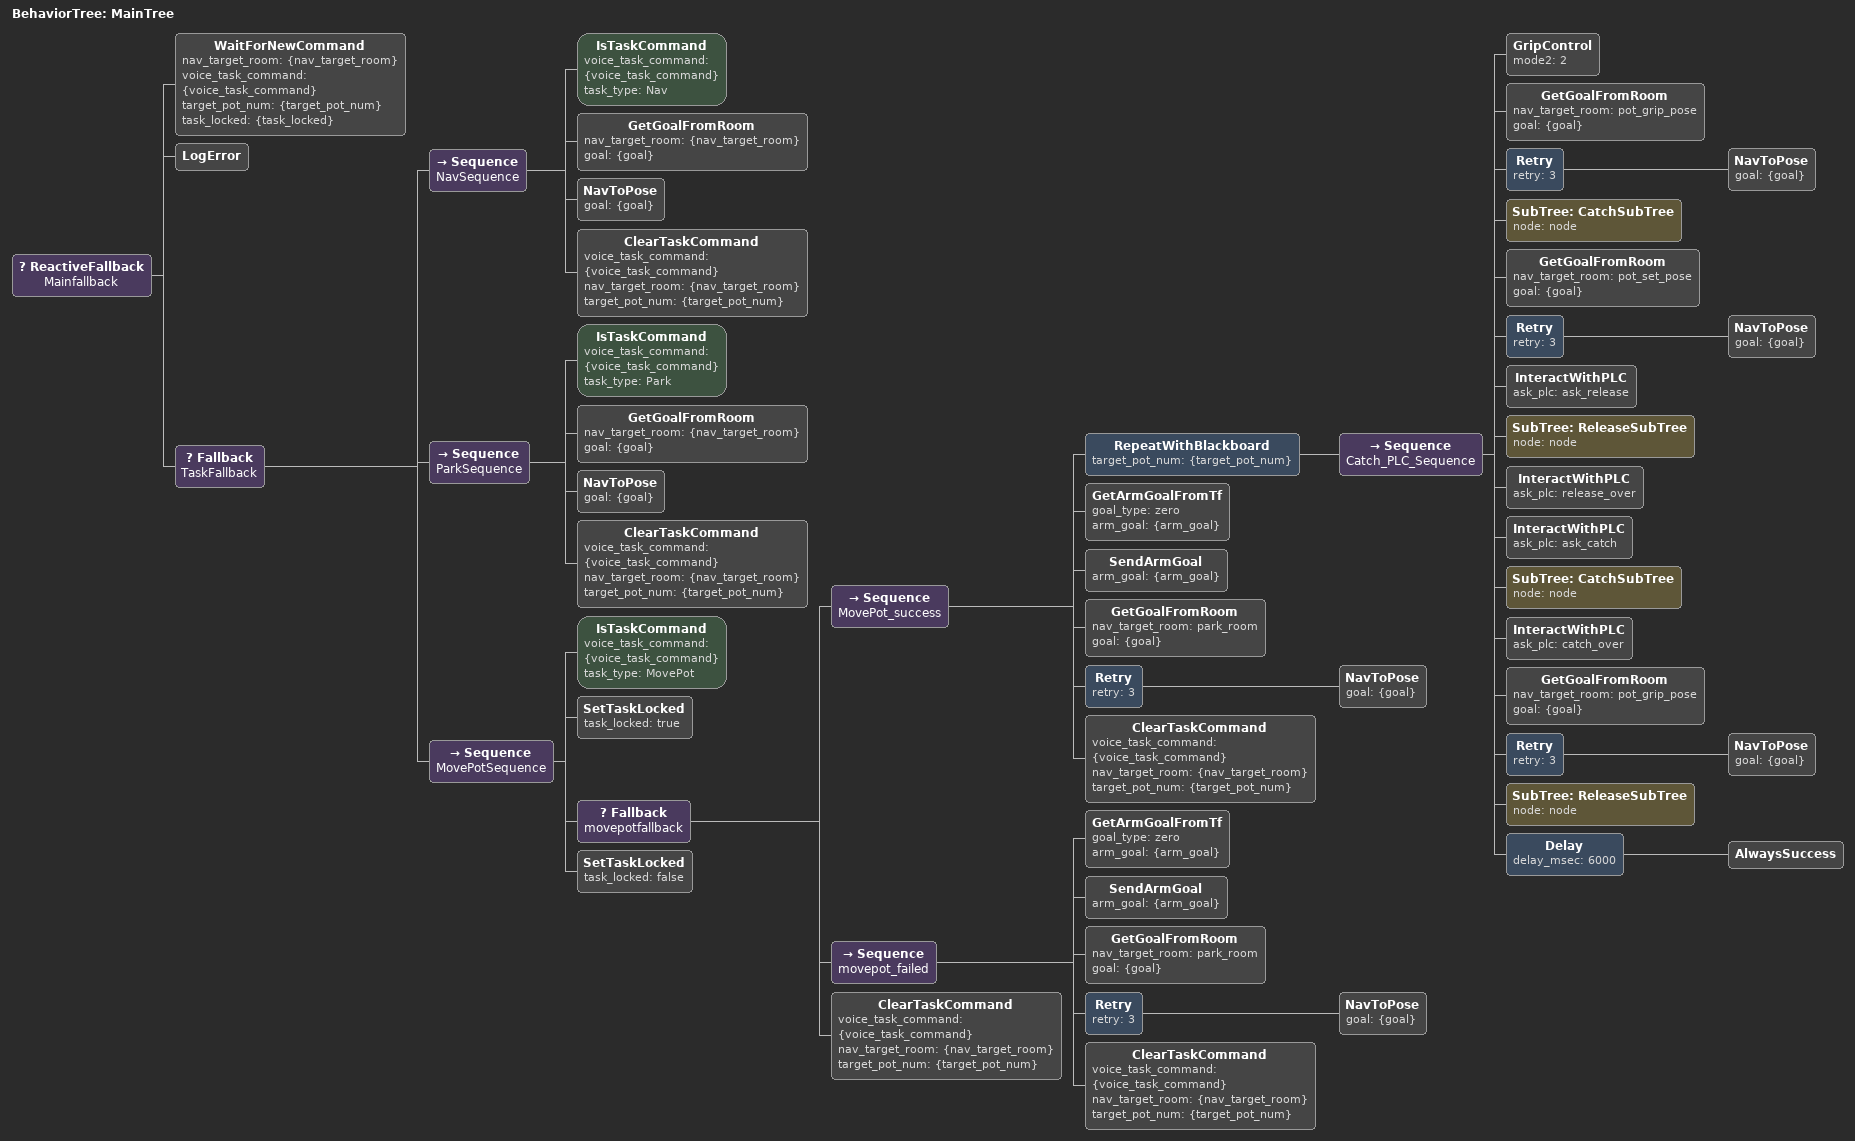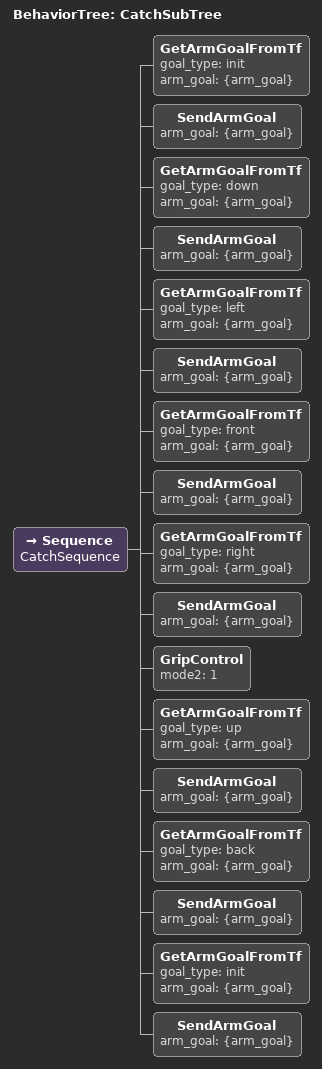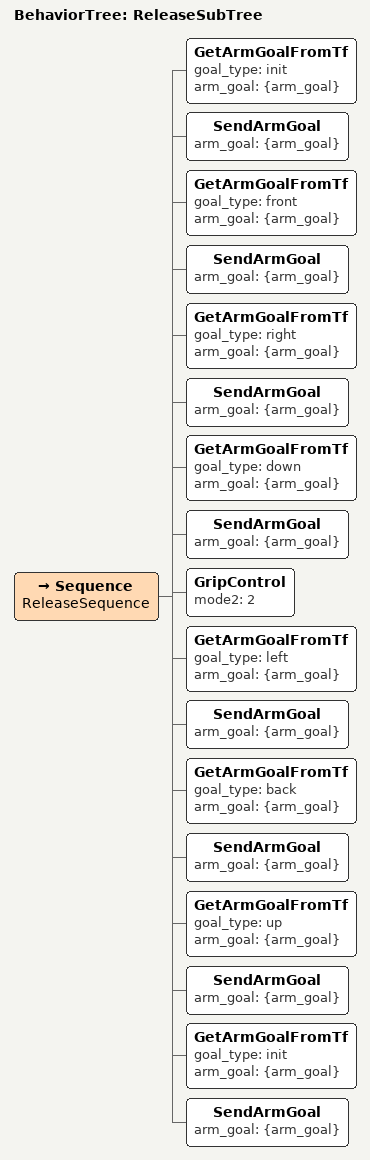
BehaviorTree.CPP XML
<?xml version="1.0" encoding="UTF-8"?>
<root BTCPP_format="3"
      main_tree_to_execute="MainTree">
  <BehaviorTree ID="MainTree">
    <ReactiveFallback name="Mainfallback">
    <!-- === 持续监听任务 === -->
      <WaitForNewCommand nav_target_room="{nav_target_room}" voice_task_command="{voice_task_command}" target_pot_num="{target_pot_num}" task_locked="{task_locked}"/>
      <LogError/>
    <!-- === task handler === -->
      <Fallback name="TaskFallback">

        <!-- ======== Nav ========= -->
        <Sequence name="NavSequence">
          <IsTaskCommand voice_task_command="{voice_task_command}" task_type="Nav"/>
          <GetGoalFromRoom nav_target_room="{nav_target_room}" goal="{goal}"/>
          <NavToPose goal="{goal}"/>
          <ClearTaskCommand voice_task_command="{voice_task_command}" nav_target_room="{nav_target_room}" target_pot_num="{target_pot_num}"/>
        </Sequence>

        <!-- ======== Park ========= -->
        <Sequence name="ParkSequence">
          <IsTaskCommand voice_task_command="{voice_task_command}" task_type="Park"/>
          <GetGoalFromRoom nav_target_room="{nav_target_room}" goal="{goal}" />
          <NavToPose goal="{goal}" />
          <ClearTaskCommand voice_task_command="{voice_task_command}" nav_target_room="{nav_target_room}" target_pot_num="{target_pot_num}"/>
        </Sequence>

        <!-- ========= move_pot ======= -->
        <Sequence name="MovePotSequence">
          <IsTaskCommand voice_task_command="{voice_task_command}" task_type="MovePot"/>
          <SetTaskLocked task_locked="true" />
          <Fallback name="movepotfallback">

            <Sequence name="MovePot_success">
              <!-- 根据输入的盆栽数量决定搬运的循环次数 -->
              <RepeatWithBlackboard target_pot_num="{target_pot_num}">
                <Sequence name="Catch_PLC_Sequence">
                  <GripControl mode2="2"/>
                  <!-- nav goal_1 -->
                  <GetGoalFromRoom nav_target_room="pot_grip_pose" goal="{goal}"  />
                  <Retry retry="3">
                    <NavToPose goal="{goal}"  />
                  </Retry>
                  <SubTree ID="CatchSubTree" node="node"/>
                  <GetGoalFromRoom nav_target_room="pot_set_pose" goal="{goal}"  />
                  <Retry retry="3">
                    <NavToPose goal="{goal}"  />
                  </Retry>
                  <InteractWithPLC ask_plc="ask_release"  />
                  <SubTree ID="ReleaseSubTree" node="node"/>
                  <InteractWithPLC ask_plc="release_over"  />
                  <!-- ==== wait PLC_work ==== -->
                  <InteractWithPLC ask_plc="ask_catch"  />
                  <SubTree ID="CatchSubTree" node="node"/>
                  <InteractWithPLC ask_plc="catch_over"  />
                  <!-- nav goal_1 -->
                  <GetGoalFromRoom nav_target_room="pot_grip_pose" goal="{goal}"  />
                  <Retry retry="3">
                    <NavToPose goal="{goal}"  />
                  </Retry>
                  <SubTree ID="ReleaseSubTree" node="node"/>
                  <!-- 延迟60000ms 等待60s更换花盆-->
                  <Delay delay_msec="6000">
                    <AlwaysSuccess/>
                  </Delay>
                </Sequence>
              </RepeatWithBlackboard>
              <GetArmGoalFromTf goal_type="zero" arm_goal="{arm_goal}"  />
              <SendArmGoal arm_goal="{arm_goal}"  />
              <!-- park -->
              <GetGoalFromRoom nav_target_room="park_room" goal="{goal}"  />
              <Retry retry="3">
                <NavToPose goal="{goal}"  />
              </Retry>
              <ClearTaskCommand voice_task_command="{voice_task_command}" nav_target_room="{nav_target_room}" target_pot_num="{target_pot_num}"/>
            </Sequence>

            <Sequence name="movepot_failed">
              <GetArmGoalFromTf goal_type="zero" arm_goal="{arm_goal}"  />
              <SendArmGoal arm_goal="{arm_goal}"  />
              <!-- park -->
              <GetGoalFromRoom nav_target_room="park_room" goal="{goal}"  />
              <Retry retry="3">
                <NavToPose goal="{goal}"  />
              </Retry>
              <ClearTaskCommand voice_task_command="{voice_task_command}" nav_target_room="{nav_target_room}" target_pot_num="{target_pot_num}"/>
            </Sequence>

            <ClearTaskCommand voice_task_command="{voice_task_command}" nav_target_room="{nav_target_room}" target_pot_num="{target_pot_num}"/>
          </Fallback>
          <SetTaskLocked task_locked="false" />
        </Sequence>

      </Fallback>
    </ReactiveFallback>
  </BehaviorTree>

  <BehaviorTree ID="CatchSubTree">
    <Sequence name="CatchSequence">
      <GetArmGoalFromTf goal_type="init" arm_goal="{arm_goal}"  />
      <SendArmGoal arm_goal="{arm_goal}"  />
      <GetArmGoalFromTf goal_type="down" arm_goal="{arm_goal}"  />
      <SendArmGoal arm_goal="{arm_goal}"  />
      <!-- 左移37.5mm -->
      <GetArmGoalFromTf goal_type="left" arm_goal="{arm_goal}"  />
      <SendArmGoal arm_goal="{arm_goal}"  />
      <GetArmGoalFromTf goal_type="front" arm_goal="{arm_goal}"  />
      <SendArmGoal arm_goal="{arm_goal}"  />
      <!-- 右移37.5mm -->
      <GetArmGoalFromTf goal_type="right" arm_goal="{arm_goal}"  />
      <SendArmGoal arm_goal="{arm_goal}"  />
      <!-- catch -->
      <GripControl mode2="1"/>
      <GetArmGoalFromTf goal_type="up" arm_goal="{arm_goal}"  />
      <SendArmGoal arm_goal="{arm_goal}"  />
      <GetArmGoalFromTf goal_type="back" arm_goal="{arm_goal}"  />
      <SendArmGoal arm_goal="{arm_goal}"  />
      <GetArmGoalFromTf goal_type="init" arm_goal="{arm_goal}"  />
      <SendArmGoal arm_goal="{arm_goal}"  />
    </Sequence>
  </BehaviorTree>

  <BehaviorTree ID="ReleaseSubTree">
    <Sequence name="ReleaseSequence">
      <GetArmGoalFromTf goal_type="init" arm_goal="{arm_goal}"  />
      <SendArmGoal arm_goal="{arm_goal}"  />
      <GetArmGoalFromTf goal_type="front" arm_goal="{arm_goal}"  />
      <SendArmGoal arm_goal="{arm_goal}"  />
      <!-- 右移37.5mm -->
      <GetArmGoalFromTf goal_type="right" arm_goal="{arm_goal}"  />
      <SendArmGoal arm_goal="{arm_goal}"  />
      <GetArmGoalFromTf goal_type="down" arm_goal="{arm_goal}"  />
      <SendArmGoal arm_goal="{arm_goal}"  />
      <!-- release -->
      <GripControl mode2="2"/>
      <!-- 左移37.5mm -->
      <GetArmGoalFromTf goal_type="left" arm_goal="{arm_goal}"  />
      <SendArmGoal arm_goal="{arm_goal}"  />
      <GetArmGoalFromTf goal_type="back" arm_goal="{arm_goal}"  />
      <SendArmGoal arm_goal="{arm_goal}"  />
      <GetArmGoalFromTf goal_type="up" arm_goal="{arm_goal}"  />
      <SendArmGoal arm_goal="{arm_goal}"  />
      <GetArmGoalFromTf goal_type="init" arm_goal="{arm_goal}"  />
      <SendArmGoal arm_goal="{arm_goal}"  />
    </Sequence>
  </BehaviorTree>
</root>
